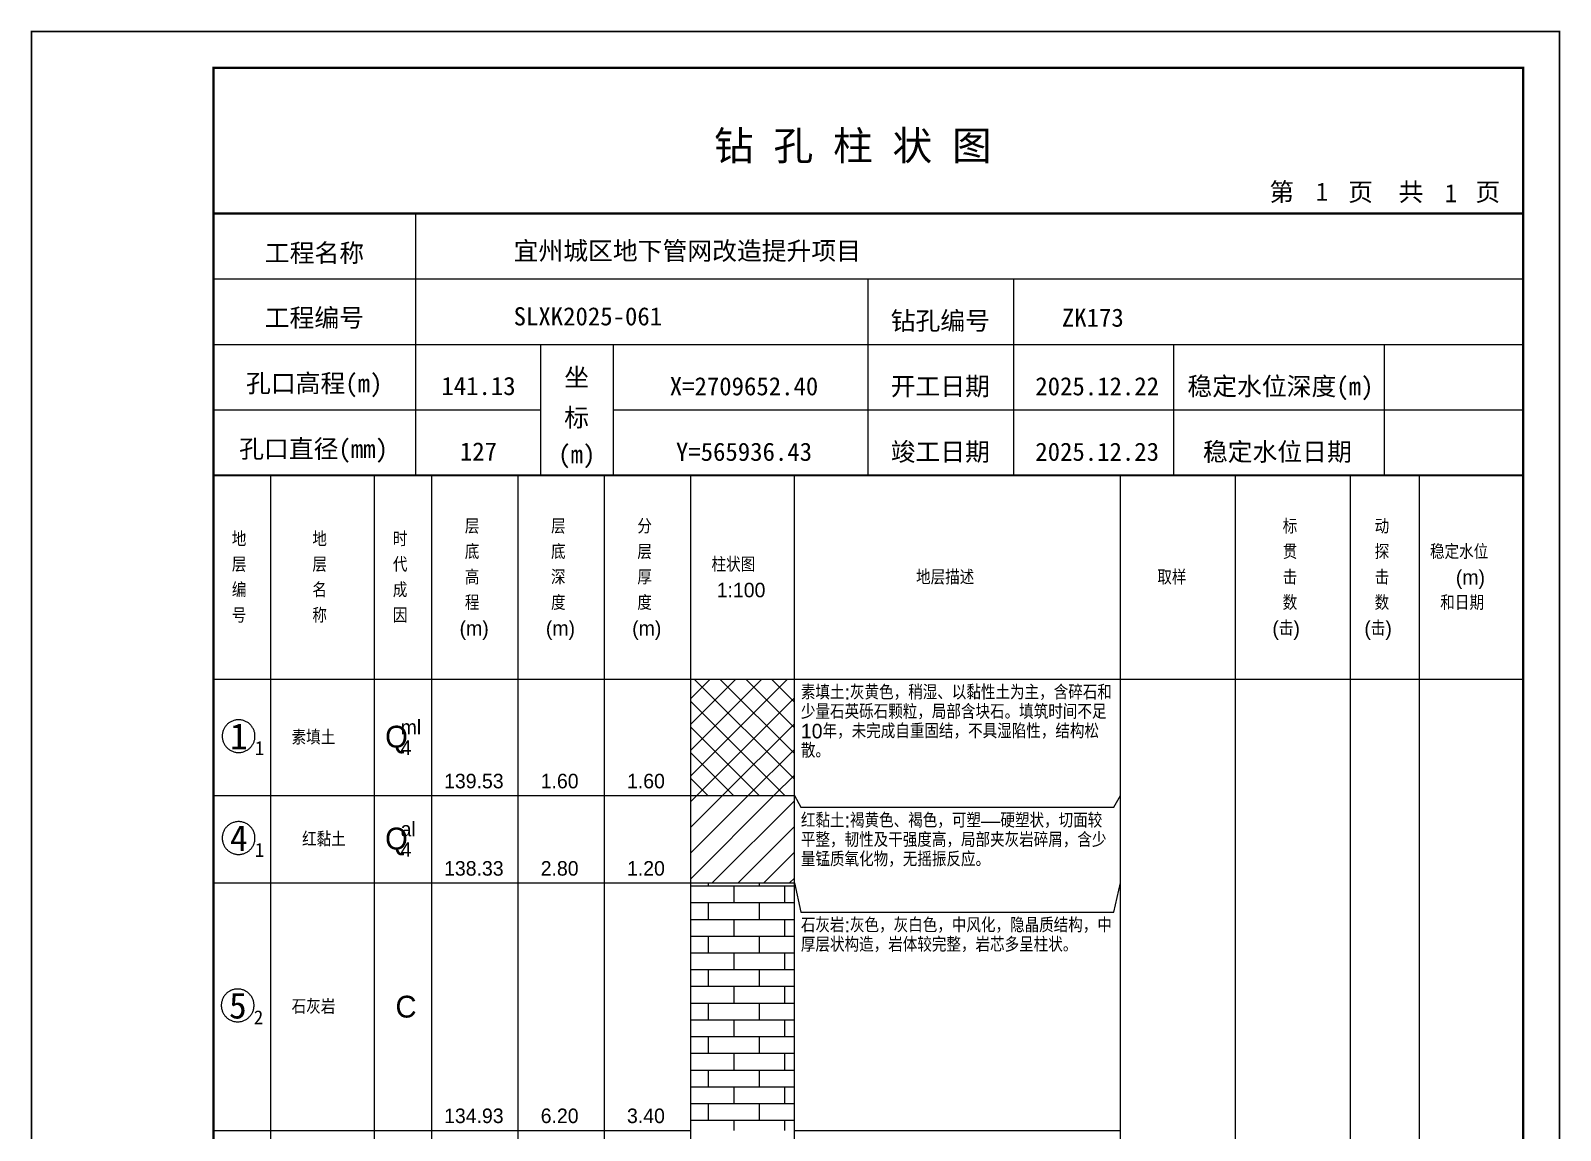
# Model space of a CAD drawing. Header units: millimetres. Extents: x 12489 to 89920, y 4630 to 4927.
# Drawn here: x 69469.3 to 69679.6, y 4775.7 to 4926.8 of the extents above; entities that cross this region are included whole.
import ezdxf
from ezdxf.enums import TextEntityAlignment as Align

# ---------------------------------------------------------------- set-up
doc = ezdxf.new("R2010")
doc.units = ezdxf.units.MM
doc.layers.add('ZZT_TC', color=7, linetype='Continuous')
doc.styles.add('成果图图块', font='', dxfattribs={"height": 2.5})
doc.styles.add('成果图模板', font='')
doc.styles.add('成果图模板标题', font='simhei.ttf')
doc.styles.add('成果图表体', font='Comfont.shx', dxfattribs={"height": 2, "bigfont": 'Hztxt12a.shx'})
doc.styles.get('成果图图块').set_extended_font_data('FangSong_GB2312')
doc.styles.get('成果图模板').set_extended_font_data('FangSong_GB2312')

# ---------------------------------------------------------------- blocks, each defined once
blk = doc.blocks.new('DCBH-1-1-1548', base_point=(0.3, -0.11))
at = {"layer": 'ZZT_TC', "color": 7}
blk.add_polyline3d([(-0.19, 2.31, 0), (-0.3, 2.31, 0), (-0.41, 2.3, 0), (-0.52, 2.29, 0), (-0.63, 2.27, 0), (-0.73, 2.24, 0), (-0.84, 2.21, 0), (-0.95, 2.18, 0), (-1.05, 2.14, 0), (-1.15, 2.09, 0), (-1.25, 2.04, 0), (-1.35, 1.99, 0), (-1.44, 1.93, 0), (-1.53, 1.87, 0), (-1.62, 1.8, 0), (-1.7, 1.73, 0), (-1.78, 1.65, 0), (-1.86, 1.57, 0), (-1.93, 1.49, 0), (-2, 1.4, 0), (-2.06, 1.31, 0), (-2.12, 1.22, 0), (-2.17, 1.12, 0), (-2.22, 1.02, 0), (-2.27, 0.92, 0), (-2.31, 0.82, 0), (-2.34, 0.71, 0), (-2.37, 0.61, 0), (-2.4, 0.5, 0), (-2.41, 0.39, 0), (-2.43, 0.28, 0), (-2.44, 0.17, 0), (-2.44, 0.06, 0), (-2.44, -0.05, 0), (-2.43, -0.16, 0), (-2.41, -0.27, 0), (-2.4, -0.38, 0), (-2.37, -0.49, 0), (-2.34, -0.6, 0), (-2.31, -0.7, 0), (-2.27, -0.8, 0), (-2.22, -0.9, 0), (-2.17, -1, 0), (-2.12, -1.1, 0), (-2.06, -1.19, 0), (-2, -1.28, 0), (-1.93, -1.37, 0), (-1.86, -1.45, 0), (-1.78, -1.53, 0), (-1.7, -1.61, 0), (-1.62, -1.68, 0), (-1.53, -1.75, 0), (-1.44, -1.81, 0), (-1.35, -1.87, 0), (-1.25, -1.93, 0), (-1.15, -1.98, 0), (-1.05, -2.02, 0), (-0.95, -2.06, 0), (-0.84, -2.1, 0), (-0.73, -2.13, 0), (-0.63, -2.15, 0), (-0.52, -2.17, 0), (-0.41, -2.18, 0), (-0.3, -2.19, 0), (-0.19, -2.19, 0), (-0.08, -2.19, 0), (0.03, -2.18, 0), (0.14, -2.17, 0), (0.25, -2.15, 0), (0.36, -2.13, 0), (0.47, -2.1, 0), (0.57, -2.06, 0), (0.67, -2.02, 0), (0.77, -1.98, 0), (0.87, -1.93, 0), (0.97, -1.87, 0), (1.06, -1.81, 0), (1.15, -1.75, 0), (1.24, -1.68, 0), (1.32, -1.61, 0), (1.4, -1.53, 0), (1.48, -1.45, 0), (1.55, -1.37, 0), (1.62, -1.28, 0), (1.68, -1.19, 0), (1.74, -1.1, 0), (1.8, -1, 0), (1.85, -0.9, 0), (1.89, -0.8, 0), (1.93, -0.7, 0), (1.97, -0.6, 0), (2, -0.49, 0), (2.02, -0.38, 0), (2.04, -0.27, 0), (2.05, -0.16, 0), (2.06, -0.05, 0), (2.06, 0.06, 0), (2.06, 0.17, 0), (2.05, 0.28, 0), (2.04, 0.39, 0), (2.02, 0.5, 0), (2, 0.61, 0), (1.97, 0.71, 0), (1.93, 0.82, 0), (1.89, 0.92, 0), (1.85, 1.02, 0), (1.8, 1.12, 0), (1.74, 1.22, 0), (1.68, 1.31, 0), (1.62, 1.4, 0), (1.55, 1.49, 0), (1.48, 1.57, 0), (1.4, 1.65, 0), (1.32, 1.73, 0), (1.24, 1.8, 0), (1.15, 1.87, 0), (1.06, 1.93, 0), (0.97, 1.99, 0), (0.87, 2.04, 0), (0.77, 2.09, 0), (0.67, 2.14, 0), (0.57, 2.18, 0), (0.47, 2.21, 0), (0.36, 2.24, 0), (0.25, 2.27, 0), (0.14, 2.29, 0), (0.03, 2.3, 0), (-0.08, 2.31, 0), (-0.19, 2.31, 0)], dxfattribs=at)
at = {"style": '成果图图块'}
blk.add_text('1', height=3.57, dxfattribs=at).set_placement((-0.16, -1.74), align=Align.CENTER)
blk.add_text('1', height=1.91, dxfattribs=at).set_placement((2.03, -2.53))
blk = doc.blocks.new('DCBH-1-1-1549', base_point=(0.3, -0.11))
at = {"layer": 'ZZT_TC', "color": 7}
blk.add_polyline3d([(-0.19, 2.31, 0), (-0.3, 2.31, 0), (-0.41, 2.3, 0), (-0.52, 2.29, 0), (-0.63, 2.27, 0), (-0.73, 2.24, 0), (-0.84, 2.21, 0), (-0.95, 2.18, 0), (-1.05, 2.14, 0), (-1.15, 2.09, 0), (-1.25, 2.04, 0), (-1.35, 1.99, 0), (-1.44, 1.93, 0), (-1.53, 1.87, 0), (-1.62, 1.8, 0), (-1.7, 1.73, 0), (-1.78, 1.65, 0), (-1.86, 1.57, 0), (-1.93, 1.49, 0), (-2, 1.4, 0), (-2.06, 1.31, 0), (-2.12, 1.22, 0), (-2.17, 1.12, 0), (-2.22, 1.02, 0), (-2.27, 0.92, 0), (-2.31, 0.82, 0), (-2.34, 0.71, 0), (-2.37, 0.61, 0), (-2.4, 0.5, 0), (-2.41, 0.39, 0), (-2.43, 0.28, 0), (-2.44, 0.17, 0), (-2.44, 0.06, 0), (-2.44, -0.05, 0), (-2.43, -0.16, 0), (-2.41, -0.27, 0), (-2.4, -0.38, 0), (-2.37, -0.49, 0), (-2.34, -0.6, 0), (-2.31, -0.7, 0), (-2.27, -0.8, 0), (-2.22, -0.9, 0), (-2.17, -1, 0), (-2.12, -1.1, 0), (-2.06, -1.19, 0), (-2, -1.28, 0), (-1.93, -1.37, 0), (-1.86, -1.45, 0), (-1.78, -1.53, 0), (-1.7, -1.61, 0), (-1.62, -1.68, 0), (-1.53, -1.75, 0), (-1.44, -1.81, 0), (-1.35, -1.87, 0), (-1.25, -1.93, 0), (-1.15, -1.98, 0), (-1.05, -2.02, 0), (-0.95, -2.06, 0), (-0.84, -2.1, 0), (-0.73, -2.13, 0), (-0.63, -2.15, 0), (-0.52, -2.17, 0), (-0.41, -2.18, 0), (-0.3, -2.19, 0), (-0.19, -2.19, 0), (-0.08, -2.19, 0), (0.03, -2.18, 0), (0.14, -2.17, 0), (0.25, -2.15, 0), (0.36, -2.13, 0), (0.47, -2.1, 0), (0.57, -2.06, 0), (0.67, -2.02, 0), (0.77, -1.98, 0), (0.87, -1.93, 0), (0.97, -1.87, 0), (1.06, -1.81, 0), (1.15, -1.75, 0), (1.24, -1.68, 0), (1.32, -1.61, 0), (1.4, -1.53, 0), (1.48, -1.45, 0), (1.55, -1.37, 0), (1.62, -1.28, 0), (1.68, -1.19, 0), (1.74, -1.1, 0), (1.8, -1, 0), (1.85, -0.9, 0), (1.89, -0.8, 0), (1.93, -0.7, 0), (1.97, -0.6, 0), (2, -0.49, 0), (2.02, -0.38, 0), (2.04, -0.27, 0), (2.05, -0.16, 0), (2.06, -0.05, 0), (2.06, 0.06, 0), (2.06, 0.17, 0), (2.05, 0.28, 0), (2.04, 0.39, 0), (2.02, 0.5, 0), (2, 0.61, 0), (1.97, 0.71, 0), (1.93, 0.82, 0), (1.89, 0.92, 0), (1.85, 1.02, 0), (1.8, 1.12, 0), (1.74, 1.22, 0), (1.68, 1.31, 0), (1.62, 1.4, 0), (1.55, 1.49, 0), (1.48, 1.57, 0), (1.4, 1.65, 0), (1.32, 1.73, 0), (1.24, 1.8, 0), (1.15, 1.87, 0), (1.06, 1.93, 0), (0.97, 1.99, 0), (0.87, 2.04, 0), (0.77, 2.09, 0), (0.67, 2.14, 0), (0.57, 2.18, 0), (0.47, 2.21, 0), (0.36, 2.24, 0), (0.25, 2.27, 0), (0.14, 2.29, 0), (0.03, 2.3, 0), (-0.08, 2.31, 0), (-0.19, 2.31, 0)], dxfattribs=at)
at = {"style": '成果图图块'}
blk.add_text('4', height=3.57, dxfattribs=at).set_placement((-0.16, -1.74), align=Align.CENTER)
blk.add_text('1', height=1.91, dxfattribs=at).set_placement((2.03, -2.53))
blk = doc.blocks.new('DCBH-1-1-1550', base_point=(0.43, -0.11))
at = {"layer": 'ZZT_TC', "color": 7}
blk.add_polyline3d([(-0.19, 2.31, 0), (-0.3, 2.31, 0), (-0.41, 2.3, 0), (-0.52, 2.29, 0), (-0.63, 2.27, 0), (-0.73, 2.24, 0), (-0.84, 2.21, 0), (-0.95, 2.18, 0), (-1.05, 2.14, 0), (-1.15, 2.09, 0), (-1.25, 2.04, 0), (-1.35, 1.99, 0), (-1.44, 1.93, 0), (-1.53, 1.87, 0), (-1.62, 1.8, 0), (-1.7, 1.73, 0), (-1.78, 1.65, 0), (-1.86, 1.57, 0), (-1.93, 1.49, 0), (-2, 1.4, 0), (-2.06, 1.31, 0), (-2.12, 1.22, 0), (-2.17, 1.12, 0), (-2.22, 1.02, 0), (-2.27, 0.92, 0), (-2.31, 0.82, 0), (-2.34, 0.71, 0), (-2.37, 0.61, 0), (-2.4, 0.5, 0), (-2.41, 0.39, 0), (-2.43, 0.28, 0), (-2.44, 0.17, 0), (-2.44, 0.06, 0), (-2.44, -0.05, 0), (-2.43, -0.16, 0), (-2.41, -0.27, 0), (-2.4, -0.38, 0), (-2.37, -0.49, 0), (-2.34, -0.6, 0), (-2.31, -0.7, 0), (-2.27, -0.8, 0), (-2.22, -0.9, 0), (-2.17, -1, 0), (-2.12, -1.1, 0), (-2.06, -1.19, 0), (-2, -1.28, 0), (-1.93, -1.37, 0), (-1.86, -1.45, 0), (-1.78, -1.53, 0), (-1.7, -1.61, 0), (-1.62, -1.68, 0), (-1.53, -1.75, 0), (-1.44, -1.81, 0), (-1.35, -1.87, 0), (-1.25, -1.93, 0), (-1.15, -1.98, 0), (-1.05, -2.02, 0), (-0.95, -2.06, 0), (-0.84, -2.1, 0), (-0.73, -2.13, 0), (-0.63, -2.15, 0), (-0.52, -2.17, 0), (-0.41, -2.18, 0), (-0.3, -2.19, 0), (-0.19, -2.19, 0), (-0.08, -2.19, 0), (0.03, -2.18, 0), (0.14, -2.17, 0), (0.25, -2.15, 0), (0.36, -2.13, 0), (0.47, -2.1, 0), (0.57, -2.06, 0), (0.67, -2.02, 0), (0.77, -1.98, 0), (0.87, -1.93, 0), (0.97, -1.87, 0), (1.06, -1.81, 0), (1.15, -1.75, 0), (1.24, -1.68, 0), (1.32, -1.61, 0), (1.4, -1.53, 0), (1.48, -1.45, 0), (1.55, -1.37, 0), (1.62, -1.28, 0), (1.68, -1.19, 0), (1.74, -1.1, 0), (1.8, -1, 0), (1.85, -0.9, 0), (1.89, -0.8, 0), (1.93, -0.7, 0), (1.97, -0.6, 0), (2, -0.49, 0), (2.02, -0.38, 0), (2.04, -0.27, 0), (2.05, -0.16, 0), (2.06, -0.05, 0), (2.06, 0.06, 0), (2.06, 0.17, 0), (2.05, 0.28, 0), (2.04, 0.39, 0), (2.02, 0.5, 0), (2, 0.61, 0), (1.97, 0.71, 0), (1.93, 0.82, 0), (1.89, 0.92, 0), (1.85, 1.02, 0), (1.8, 1.12, 0), (1.74, 1.22, 0), (1.68, 1.31, 0), (1.62, 1.4, 0), (1.55, 1.49, 0), (1.48, 1.57, 0), (1.4, 1.65, 0), (1.32, 1.73, 0), (1.24, 1.8, 0), (1.15, 1.87, 0), (1.06, 1.93, 0), (0.97, 1.99, 0), (0.87, 2.04, 0), (0.77, 2.09, 0), (0.67, 2.14, 0), (0.57, 2.18, 0), (0.47, 2.21, 0), (0.36, 2.24, 0), (0.25, 2.27, 0), (0.14, 2.29, 0), (0.03, 2.3, 0), (-0.08, 2.31, 0), (-0.19, 2.31, 0)], dxfattribs=at)
at = {"style": '成果图图块'}
blk.add_text('5', height=3.57, dxfattribs=at).set_placement((-0.16, -1.74), align=Align.CENTER)
blk.add_text('2', height=1.91, dxfattribs=at).set_placement((2.03, -2.53))
blk = doc.blocks.new('钻孔柱状图路桥昇龙制图梁世成校核莫家里.dwg260', base_point=(25, 236))
for p, q in [((52.82, 236), (52.82, 272)), ((25, 263), (205, 263)), ((115, 236), (115, 263)), ((135, 236), (135, 263)), ((25, 254), (205, 254)), ((70, 236), (70, 254)), ((80, 236), (80, 254)), ((157, 236), (157, 254)), ((185.95, 236), (185.95, 254)), ((25, 245), (70, 245)), ((80, 245), (205, 245))]:
    blk.add_line(p, q)
for points, const_width in [([(0, 0), (210, 0), (210, 297), (0, 297)], 0.25), ([(25, 5), (205, 5), (205, 292), (25, 292)], 0.3)]:
    blk.add_lwpolyline(points, close=True, dxfattribs=dict(const_width=const_width))
at = {"const_width": 0.3}
for points in [[(25, 272), (205, 272)], [(25, 236), (205, 236)]]:
    blk.add_lwpolyline(points, dxfattribs=at)
for s, height, style, p in [('钻 孔 柱 状 图', 4, '成果图模板标题', (93.8, 279.31)), ('第', 2.5, '成果图模板', (170.12, 273.7)), ('页', 2.5, '成果图模板', (180.96, 273.7)), ('共', 2.5, '成果图模板', (187.88, 273.7)), ('页', 2.5, '成果图模板', (198.44, 273.7)), ('工程名称', 2.5, '成果图模板', (32.07, 265.32)), ('宜州城区地下管网改造提升项目', 2.5, '成果图模板', (66.26, 265.61)), ('工程编号', 2.5, '成果图模板', (32.05, 256.41)), ('SLXK2025-061', 2.5, '成果图模板', (66.26, 256.61)), ('钻孔编号', 2.5, '成果图模板', (118.08, 256)), ('ZK173', 2.5, '成果图模板', (141.61, 256.43)), ('孔口高程(m)', 2.5, '成果图模板', (29.48, 247.41)), ('坐', 2.5, '成果图模板', (73.21, 248.24)), ('开工日期', 2.5, '成果图模板', (118.08, 247)), ('稳定水位深度(m)', 2.5, '成果图模板', (158.86, 247)), ('标', 2.5, '成果图模板', (73.21, 242.7)), ('孔口直径(mm)', 2.5, '成果图模板', (28.54, 238.41)), ('(m) ', 2.5, '成果图模板', (72.38, 237.65)), ('竣工日期', 2.5, '成果图模板', (118.08, 238)), ('稳定水位日期', 2.5, '成果图模板', (160.99, 238))]:
    blk.add_text(s, height=height, dxfattribs=dict(style=style)).set_placement(p)
at = {"style": '成果图模板'}
for s, p in [('1', (177.35, 273.74)), ('1', (195.08, 273.53)), ('141.13', (61.43, 247.04)), ('X=2709652.40', (97.92, 247)), ('2025.12.22', (146.46, 247)), ('127', (61.43, 238.04)), ('Y=565936.43', (97.92, 238)), ('2025.12.23', (146.46, 238))]:
    blk.add_text(s, height=2.5, dxfattribs=at).set_placement(p, align=Align.CENTER)

msp = doc.modelspace()

# ---------------------------------------------------------------- hatches: boundary and pattern name
at = {"linetype": 'Continuous'}
h = msp.add_hatch(dxfattribs=at)
h.set_pattern_fill('GKSTT', scale=0.5, style=0, pattern_type=2)
h.set_pattern_definition([(45, (0, 0), (-1.76776695, 1.76776695), []), (135, (0, 0), (-1.76776695, -1.76776695), [])])
h.paths.add_polyline_path([(69560.06, 4821.71), (69574.29, 4821.71), (69574.29, 4837.71), (69560.06, 4837.71)])
h = msp.add_hatch(dxfattribs=at)
h.set_pattern_fill('GKNXT', scale=0.5, style=0, pattern_type=2)
h.set_pattern_definition([(45, (0, 0), (-1.76776695, 1.76776695), [])])
h.paths.add_polyline_path([(69560.06, 4809.71), (69574.29, 4809.71), (69574.29, 4821.71), (69560.06, 4821.71)])
h = msp.add_hatch(dxfattribs=at)
h.set_pattern_fill('GKSHY', scale=0.5, style=0, pattern_type=2)
h.set_pattern_definition([(0, (0, 0), (0, 2.3), []), (90, (0, 0), (-3.5, 2.3), [2.3, -2.3])])
h.paths.add_polyline_path([(69560.06, 4775.71), (69574.29, 4775.71), (69574.29, 4809.71), (69560.06, 4809.71)])

# ---------------------------------------------------------------- linework, layer by layer
at = {"color": 0}
for p, q in [((69494.45, 4837.71), (69502.35, 4837.71)), ((69494.45, 4821.71), (69494.45, 4837.71)), ((69502.35, 4821.71), (69502.35, 4837.71)), ((69494.45, 4821.71), (69502.35, 4821.71)), ((69494.45, 4821.71), (69502.35, 4821.71)), ((69494.45, 4809.71), (69494.45, 4821.71)), ((69502.35, 4809.71), (69502.35, 4821.71)), ((69494.45, 4809.71), (69502.35, 4809.71)), ((69494.45, 4809.71), (69502.35, 4809.71)), ((69494.45, 4775.71), (69494.45, 4809.71)), ((69502.35, 4775.71), (69502.35, 4809.71)), ((69494.45, 4775.71), (69502.35, 4775.71))]:
    msp.add_line(p, q, dxfattribs=at)
for points in [[(69494.45, 4865.71), (69502.35, 4865.71)], [(69494.45, 4837.71), (69494.45, 4865.71)], [(69502.35, 4837.71), (69502.35, 4865.71)], [(69502.35, 4865.71), (69516.58, 4865.71)], [(69502.35, 4837.71), (69502.35, 4865.71)], [(69516.58, 4837.71), (69516.58, 4865.71)], [(69516.58, 4865.71), (69524.49, 4865.71)], [(69516.58, 4837.71), (69516.58, 4865.71)], [(69524.49, 4837.71), (69524.49, 4865.71)], [(69524.49, 4865.71), (69536.35, 4865.71)], [(69524.49, 4837.71), (69524.49, 4865.71)], [(69536.35, 4837.71), (69536.35, 4865.71)], [(69536.35, 4865.71), (69548.2, 4865.71)], [(69536.35, 4837.71), (69536.35, 4865.71)], [(69548.2, 4837.71), (69548.2, 4865.71)], [(69548.2, 4865.71), (69560.06, 4865.71)], [(69548.2, 4837.71), (69548.2, 4865.71)], [(69560.06, 4837.71), (69560.06, 4865.71)], [(69560.06, 4865.71), (69574.29, 4865.71)], [(69560.06, 4837.71), (69560.06, 4865.71)], [(69574.29, 4837.71), (69574.29, 4865.71)], [(69574.29, 4865.71), (69619.11, 4865.71)], [(69574.29, 4837.71), (69574.29, 4865.71)], [(69619.11, 4837.71), (69619.11, 4865.71)], [(69619.11, 4865.71), (69634.92, 4865.71)], [(69619.11, 4837.71), (69619.11, 4865.71)], [(69634.92, 4837.71), (69634.92, 4865.71)], [(69634.92, 4865.71), (69650.73, 4865.71)], [(69634.92, 4837.71), (69634.92, 4865.71)], [(69650.73, 4837.71), (69650.73, 4865.71)], [(69650.73, 4865.71), (69660.22, 4865.71)], [(69650.73, 4837.71), (69650.73, 4865.71)], [(69660.22, 4837.71), (69660.22, 4865.71)], [(69660.22, 4865.71), (69674.45, 4865.71)], [(69660.22, 4837.71), (69660.22, 4865.71)], [(69674.45, 4837.71), (69674.45, 4865.71)], [(69494.45, 4837.71), (69502.35, 4837.71)], [(69494.45, 4643.71), (69494.45, 4837.71)], [(69494.45, 4837.71), (69502.35, 4837.71)], [(69502.35, 4643.71), (69502.35, 4837.71)], [(69502.35, 4837.71), (69516.58, 4837.71)], [(69502.35, 4643.71), (69502.35, 4837.71)], [(69502.35, 4837.71), (69516.58, 4837.71)], [(69502.35, 4837.71), (69516.58, 4837.71)], [(69502.35, 4821.71), (69502.35, 4837.71)], [(69516.58, 4643.71), (69516.58, 4837.71)], [(69516.58, 4821.71), (69516.58, 4837.71)], [(69516.58, 4837.71), (69524.49, 4837.71)], [(69516.58, 4643.71), (69516.58, 4837.71)], [(69516.58, 4837.71), (69524.49, 4837.71)], [(69516.58, 4837.71), (69524.49, 4837.71)], [(69516.58, 4821.71), (69516.58, 4837.71)], [(69524.49, 4643.71), (69524.49, 4837.71)], [(69524.49, 4821.71), (69524.49, 4837.71)], [(69524.49, 4837.71), (69536.35, 4837.71)], [(69524.49, 4643.71), (69524.49, 4837.71)], [(69524.49, 4837.71), (69536.35, 4837.71)], [(69524.49, 4837.71), (69536.35, 4837.71)], [(69524.49, 4821.71), (69524.49, 4837.71)], [(69536.35, 4643.71), (69536.35, 4837.71)], [(69536.35, 4821.71), (69536.35, 4837.71)], [(69536.35, 4837.71), (69548.2, 4837.71)], [(69536.35, 4643.71), (69536.35, 4837.71)], [(69536.35, 4837.71), (69548.2, 4837.71)], [(69536.35, 4837.71), (69548.2, 4837.71)], [(69536.35, 4821.71), (69536.35, 4837.71)], [(69548.2, 4643.71), (69548.2, 4837.71)], [(69548.2, 4821.71), (69548.2, 4837.71)], [(69548.2, 4837.71), (69560.06, 4837.71)], [(69548.2, 4643.71), (69548.2, 4837.71)], [(69548.2, 4837.71), (69560.06, 4837.71)], [(69548.2, 4837.71), (69560.06, 4837.71)], [(69548.2, 4821.71), (69548.2, 4837.71)], [(69560.06, 4643.71), (69560.06, 4837.71)], [(69560.06, 4821.71), (69560.06, 4837.71)], [(69560.06, 4837.71), (69574.29, 4837.71)], [(69560.06, 4643.71), (69560.06, 4837.71)], [(69560.06, 4837.71), (69574.29, 4837.71)], [(69574.29, 4643.71), (69574.29, 4837.71)], [(69574.29, 4837.71), (69619.11, 4837.71)], [(69574.29, 4643.71), (69574.29, 4837.71)], [(69574.29, 4837.71), (69619.11, 4837.71)], [(69574.29, 4821.71), (69574.29, 4837.71)], [(69619.11, 4643.71), (69619.11, 4837.71)], [(69619.11, 4821.71), (69619.11, 4837.71)], [(69619.11, 4837.71), (69634.92, 4837.71)], [(69619.11, 4643.71), (69619.11, 4837.71)], [(69619.11, 4837.71), (69634.92, 4837.71)], [(69634.92, 4643.71), (69634.92, 4837.71)], [(69634.92, 4837.71), (69650.73, 4837.71)], [(69634.92, 4643.71), (69634.92, 4837.71)], [(69634.92, 4837.71), (69650.73, 4837.71)], [(69650.73, 4643.71), (69650.73, 4837.71)], [(69650.73, 4837.71), (69660.22, 4837.71)], [(69650.73, 4643.71), (69650.73, 4837.71)], [(69650.73, 4837.71), (69660.22, 4837.71)], [(69660.22, 4643.71), (69660.22, 4837.71)], [(69660.22, 4837.71), (69674.45, 4837.71)], [(69660.22, 4643.71), (69660.22, 4837.71)], [(69660.22, 4837.71), (69674.45, 4837.71)], [(69674.45, 4643.71), (69674.45, 4837.71)], [(69502.35, 4821.71), (69516.58, 4821.71)], [(69502.35, 4821.71), (69516.58, 4821.71)], [(69502.35, 4809.71), (69502.35, 4821.71)], [(69516.58, 4809.71), (69516.58, 4821.71)], [(69516.58, 4821.71), (69524.49, 4821.71)], [(69516.58, 4821.71), (69524.49, 4821.71)], [(69516.58, 4809.71), (69516.58, 4821.71)], [(69524.49, 4809.71), (69524.49, 4821.71)], [(69524.49, 4821.71), (69536.35, 4821.71)], [(69524.49, 4821.71), (69536.35, 4821.71)], [(69524.49, 4809.71), (69524.49, 4821.71)], [(69536.35, 4809.71), (69536.35, 4821.71)], [(69536.35, 4821.71), (69548.2, 4821.71)], [(69536.35, 4821.71), (69548.2, 4821.71)], [(69536.35, 4809.71), (69536.35, 4821.71)], [(69548.2, 4809.71), (69548.2, 4821.71)], [(69548.2, 4821.71), (69560.06, 4821.71)], [(69548.2, 4821.71), (69560.06, 4821.71)], [(69548.2, 4809.71), (69548.2, 4821.71)], [(69560.06, 4809.71), (69560.06, 4821.71)], [(69574.29, 4821.71), (69575.19, 4820.11)], [(69574.29, 4809.71), (69574.29, 4821.71)], [(69618.22, 4820.11), (69619.11, 4821.71)], [(69619.11, 4809.71), (69619.11, 4821.71)], [(69575.19, 4820.11), (69618.22, 4820.11)], [(69502.35, 4809.71), (69516.58, 4809.71)], [(69502.35, 4809.71), (69516.58, 4809.71)], [(69502.35, 4775.71), (69502.35, 4809.71)], [(69516.58, 4775.71), (69516.58, 4809.71)], [(69516.58, 4809.71), (69524.49, 4809.71)], [(69516.58, 4809.71), (69524.49, 4809.71)], [(69516.58, 4775.71), (69516.58, 4809.71)], [(69524.49, 4775.71), (69524.49, 4809.71)], [(69524.49, 4809.71), (69536.35, 4809.71)], [(69524.49, 4809.71), (69536.35, 4809.71)], [(69524.49, 4775.71), (69524.49, 4809.71)], [(69536.35, 4775.71), (69536.35, 4809.71)], [(69536.35, 4809.71), (69548.2, 4809.71)], [(69536.35, 4809.71), (69548.2, 4809.71)], [(69536.35, 4775.71), (69536.35, 4809.71)], [(69548.2, 4775.71), (69548.2, 4809.71)], [(69548.2, 4809.71), (69560.06, 4809.71)], [(69548.2, 4809.71), (69560.06, 4809.71)], [(69548.2, 4775.71), (69548.2, 4809.71)], [(69560.06, 4775.71), (69560.06, 4809.71)], [(69574.29, 4809.71), (69575.19, 4805.71)], [(69574.29, 4775.71), (69574.29, 4809.71)], [(69618.22, 4805.71), (69619.11, 4809.71)], [(69619.11, 4775.71), (69619.11, 4809.71)], [(69575.19, 4805.71), (69618.22, 4805.71)], [(69502.35, 4775.71), (69516.58, 4775.71)], [(69516.58, 4775.71), (69524.49, 4775.71)], [(69524.49, 4775.71), (69536.35, 4775.71)], [(69536.35, 4775.71), (69548.2, 4775.71)], [(69548.2, 4775.71), (69560.06, 4775.71)], [(69574.29, 4775.71), (69619.11, 4775.71)]]:
    msp.add_lwpolyline(points, dxfattribs=at)
at = {"color": 7, "flags": 128}
for points in [[(69560.06, 4821.71), (69574.29, 4821.71)], [(69560.06, 4809.71), (69574.29, 4809.71)]]:
    msp.add_lwpolyline(points, dxfattribs=at)

# ---------------------------------------------------------------- block references
for name, p in [('钻孔柱状图路桥昇龙制图梁世成校核莫家里.dwg260', (69494.45, 4865.71)), ('DCBH-1-1-1548', (69498.4, 4829.71)), ('DCBH-1-1-1549', (69498.4, 4815.71)), ('DCBH-1-1-1550', (69498.4, 4792.71))]:
    msp.add_blockref(name, p)

# ---------------------------------------------------------------- texts
at = {"color": 0, "style": '成果图表体'}
for s, height, p in [('层', 2, (69529, 4857.71)), ('层', 2, (69540.85, 4857.71)), ('分', 2, (69552.71, 4857.71)), ('标', 2, (69641.41, 4857.71)), ('动', 2, (69654.05, 4857.71)), ('地', 2, (69496.98, 4855.96)), ('地', 2, (69508.05, 4855.96)), ('时', 2, (69519.11, 4855.96)), ('底', 2, (69529, 4854.21)), ('底', 2, (69540.85, 4854.21)), ('层', 2, (69552.71, 4854.21)), ('贯', 2, (69641.41, 4854.21)), ('探', 2, (69654.05, 4854.21)), ('稳定水位', 2, (69661.65, 4854.21)), ('层', 2, (69496.98, 4852.46)), ('层', 2, (69508.05, 4852.46)), ('代', 2, (69519.11, 4852.46)), ('高', 2, (69529, 4850.71)), ('深', 2, (69540.85, 4850.71)), ('厚', 2, (69552.71, 4850.71)), ('柱状图', 2, (69562.91, 4852.46)), ('地层描述', 2, (69591.02, 4850.71)), ('取样', 2, (69624.18, 4850.71)), ('击', 2, (69641.41, 4850.71)), ('击', 2, (69654.05, 4850.71)), ('(m)', 2, (69665.2, 4850.71)), ('编', 2, (69496.98, 4848.96)), ('名', 2, (69508.05, 4848.96)), ('成', 2, (69519.11, 4848.96)), ('1:100', 2, (69563.62, 4848.96)), ('程', 2, (69529, 4847.21)), ('度', 2, (69540.85, 4847.21)), ('度', 2, (69552.71, 4847.21)), ('数', 2, (69641.41, 4847.21)), ('数', 2, (69654.05, 4847.21)), ('和日期', 2, (69663.07, 4847.21)), ('号', 2, (69496.98, 4845.46)), ('称', 2, (69508.05, 4845.46)), ('因', 2, (69519.11, 4845.46)), ('(m)', 2, (69528.28, 4843.71)), ('(m)', 2, (69540.14, 4843.71)), ('(m)', 2, (69552, 4843.71)), ('(击)', 2, (69639.99, 4843.71)), ('(击)', 2, (69652.63, 4843.71)), ('ml', 2, (69520.18, 4830.11)), ('素填土', 2, (69505.2, 4828.71)), ('Q', 3, (69518.05, 4828.31)), ('4', 2, (69520.18, 4827.31)), ('139.53', 2, (69526.15, 4822.71)), ('1.60', 2, (69539.43, 4822.71)), ('1.60', 2, (69551.29, 4822.71)), ('红黏土', 2, (69506.63, 4814.71)), ('Q', 3, (69518.05, 4814.31)), ('al', 2, (69520.18, 4816.11)), ('4', 2, (69520.18, 4813.31)), ('138.33', 2, (69526.15, 4810.71)), ('2.80', 2, (69539.43, 4810.71)), ('1.20', 2, (69551.29, 4810.71)), ('石灰岩', 2, (69505.2, 4791.71)), ('C', 3, (69519.47, 4791.21)), ('134.93', 2, (69526.15, 4776.71)), ('6.20', 2, (69539.43, 4776.71)), ('3.40', 2, (69551.29, 4776.71))]:
    msp.add_text(s, height=height, dxfattribs=at).set_placement(p)
at = {"color": 0, "char_height": 2, "width": 43.0292, "attachment_point": 1, "line_spacing_factor": 0.8, "style": '成果图表体'}
for s, insert in [('素填土:灰黄色，稍湿、以黏性土为主，含碎石和少量石英砾石颗粒，局部含块石。填筑时间不足10年，未完成自重固结，不具湿陷性，结构松散。', (69575.19, 4836.91)), ('红黏土:褐黄色、褐色，可塑—硬塑状，切面较平整，韧性及干强度高，局部夹灰岩碎屑，含少量锰质氧化物，无摇振反应。', (69575.19, 4819.31)), ('石灰岩:灰色，灰白色，中风化，隐晶质结构，中厚层状构造，岩体较完整，岩芯多呈柱状。', (69575.19, 4804.91))]:
    msp.add_mtext(s, dxfattribs=dict(at, insert=insert))

doc.saveas('drawing.dxf')
